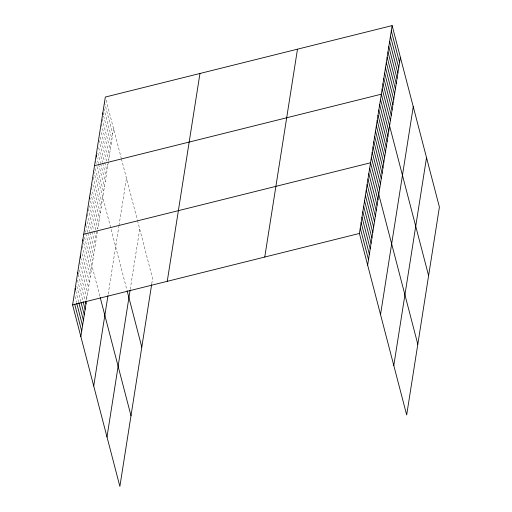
<?xml version="1.0" encoding="UTF-8"?>
<svg xmlns="http://www.w3.org/2000/svg" width="512" height="512" viewBox="0 0 512 512"><rect width="100%" height="100%" fill="white"/><g stroke="black" fill="none" stroke-linecap="round" stroke-linejoin="round"><path stroke-width="0.38" stroke-dasharray="2.56 1.92" d="M86.586 300.064L97.549 230.464M108.346 161.875L97.786 228.96L89.939 198.848M113.568 128.704L108.582 160.365L101.139 131.795M108.173 294.234L118.854 226.394M118.97 225.638L126.445 178.15M130.221 289.395L139.718 229.094M151.763 283.821L152.595 278.541L137.504 220.608M106.125 100.141L121.216 158.067M121.414 158.835L137.306 219.834M104.493 102.33L112.736 133.984M103.859 108.378L111.904 139.258M103.635 115.968L111.078 144.538M102.202 118.931L110.246 149.811M101.37 124.205L109.414 155.091M100.314 137.075L106.547 161.011M107.347 164.096L107.75 165.638M98.88 140.032L104.506 161.651M104.71 162.426L106.925 170.918M98.65 147.629L102.47 162.298M102.675 163.066L106.093 176.192M97.818 152.902L100.435 162.938M100.634 163.712L105.261 181.472M96.589 156.634L98.394 163.584M98.598 164.358L104.429 186.746M95.552 161.139L96.16 163.456M96.96 166.547L103.597 192.026M95.328 168.73L126.906 289.971M93.69 170.918L101.939 202.579M93.062 176.966L101.107 207.853M92.832 184.563L100.275 213.126M91.398 187.52L99.443 218.406M90.573 192.8L98.618 223.68M89.51 205.664L95.949 230.374M96.147 231.149L96.954 234.234M88.077 208.627L93.709 230.246M93.907 231.021L96.122 239.514M87.245 213.901L91.674 230.893M91.872 231.661L95.29 244.787M87.021 221.498L89.632 231.533M89.837 232.307L94.464 250.061M85.786 225.229L87.597 232.179M87.795 232.947L93.632 255.341M84.755 229.734L85.562 232.819M85.76 233.594L92.8 260.614M84.525 237.325L100.019 296.794M83.674 242.765L91.11 271.328M82.214 245.882L90.259 276.768M81.958 253.632L89.402 282.202M80.704 257.53L88.544 287.635M79.642 262.189L87.686 293.075M79.392 269.946L86.835 298.509M78.336 274.605L85.171 300.858M77.478 280.045L82.912 300.89M76.826 286.253L80.845 301.696M75.77 290.918L78.586 301.728M74.912 296.352L76.518 302.528"/><path stroke-width="0.77" d="M151.648 284.57L119.872 486.4L72.595 304.909L105.325 97.05L392.128 25.6L439.405 207.091L406.675 414.95L359.405 233.459L392.128 25.6M80.845 336.563L86.342 301.619M93.722 386.01L107.936 295.738M106.989 436.954L130.106 290.15M167.245 281.331L199.968 73.472M264.755 257.037L297.485 49.178M367.648 265.114L400.378 57.254M380.531 314.56L413.254 106.701M393.798 365.504L426.522 157.645M94.522 165.645L381.331 94.195L428.602 275.686M83.725 234.24L370.528 162.784L417.805 344.275M72.595 304.909L359.405 233.459M391.296 30.874L399.546 62.534M390.47 36.154L398.714 67.808M389.638 41.427L397.882 73.088M388.806 46.707L397.05 78.362M387.974 51.981L396.224 83.635M387.142 57.261L395.392 88.915M386.317 62.534L394.56 94.189M385.485 67.814L393.728 99.469M384.653 73.088L392.896 104.742M383.821 78.362L392.07 110.022M382.989 83.642L391.238 115.296M382.163 88.915L390.406 120.576M380.499 99.469L388.742 131.123M379.667 104.749L387.917 136.403M378.835 110.022L387.085 141.677M378.01 115.296L386.253 146.957M377.178 120.576L385.421 152.23M376.346 125.85L384.589 157.51M375.514 131.13L383.763 162.784M374.682 136.403L382.931 168.058M373.856 141.683L382.099 173.338M373.024 146.957L381.267 178.611M372.192 152.237L380.435 183.891M371.36 157.51L379.61 189.165M369.677 168.224L377.92 199.878M368.819 173.658L377.062 205.318M367.962 179.098L376.211 210.752M367.104 184.531L375.354 216.186M366.253 189.971L374.496 221.626M365.395 195.405L373.638 227.059M364.538 200.838L372.787 232.499M363.68 206.278L371.93 237.933M362.829 211.712L371.072 243.366M361.971 217.152L370.214 248.806M361.114 222.586L369.363 254.24M360.262 228.019L368.506 259.68M102.829 112.877L103.232 114.426M96.186 155.091L96.589 156.634M127.11 290.739L141.798 347.136M89.536 197.299L89.939 198.848M85.382 223.686L85.786 225.229M100.218 297.568L130.995 415.731M82.867 239.674L83.27 241.216M80.301 255.981L80.704 257.53M77.734 272.294L78.131 273.837M85.376 301.632L85.978 303.949M83.11 301.664L85.12 309.382M81.05 302.464L84.269 314.822M75.162 288.602L75.565 290.144M78.784 302.496L83.411 320.256M76.723 303.302L82.554 325.69M74.656 304.102L81.696 331.13"/></g></svg>
